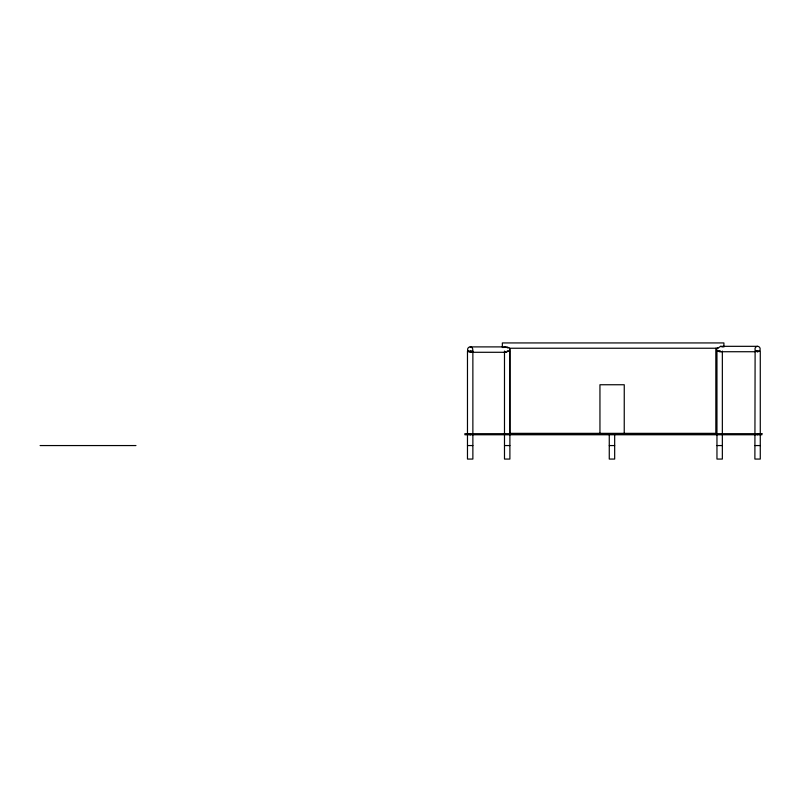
<?xml version="1.0" encoding="UTF-8"?>
<svg xmlns="http://www.w3.org/2000/svg" width="802" height="802" viewBox="0 0 802 802"><rect width="100%" height="100%" fill="white"/><g stroke="black" fill="none" stroke-linecap="round" stroke-linejoin="round"><path stroke-width="1.2" d="M717.519 347.677L717.72 348.329M508.127 351.055L506.493 352.198L504.588 351.707M503.646 347.547C504.919 345.141 508.458 349.241 508.418 347.687M472.117 352.198C474.433 350.163 469.451 353.762 470.644 351.055M717.74 348.329L720.447 346.424L722.913 346.985M721.239 351.637L718.803 351.055M720.497 346.324L757.579 346.324M470.193 346.895A2.697 2.607 -90 0 1 472.448 350.945A2.697 2.607 -90 0 1 467.937 350.945A2.697 2.607 -90 0 1 470.193 346.895L506.012 346.895M507.195 351.055L509.892 351.055L509.892 459.065L504.488 459.065L504.488 351.055M720.356 351.055L716.958 351.055L716.958 459.065L722.351 459.065L722.351 351.055M754.882 351.055L760.276 351.055L760.276 459.065L754.882 459.065L755.113 351.366M719.264 351.727L755.103 351.727M472.669 352.289L506.012 352.289M40.1 445.561L135.959 445.561M467.476 445.561L472.869 445.561M504.488 445.561L509.892 445.561M609.269 445.561L614.673 445.561M716.958 445.561L722.351 445.561M754.882 445.561L760.276 445.561M507.325 346.985L507.947 347.256M755.454 351.055L757.579 351.727L757.579 351.055M757.659 433.681L757.499 434.764M723.905 346.985L723.905 342.935L502.353 342.935L502.353 347.547M624.237 433.351L624.257 384.749L599.946 384.749L599.956 433.351M614.673 434.764L614.673 459.065L609.269 459.065L609.269 434.764M504.538 433.681L504.538 434.764M470.253 433.681L470.253 434.764M470.092 433.681L470.092 434.764M717.97 351.366A2.697 2.596 -90 0 1 717.018 347.677M509.09 347.687A2.697 2.607 -90 0 1 509.09 351.507M715.825 348.238L509.801 348.238L509.801 433.351L715.835 433.351L715.825 348.238M472.869 351.055L467.476 351.055L467.476 459.065L472.869 459.065L472.869 351.055M761.9 433.681L464.879 433.681L464.879 434.764L761.9 434.764L761.9 433.681M759.414 350.935A2.697 2.596 -90 0 0 758.251 346.424A2.697 2.596 -90 0 0 755.073 349.722A2.697 2.596 -90 0 0 759.414 350.935"/></g></svg>
